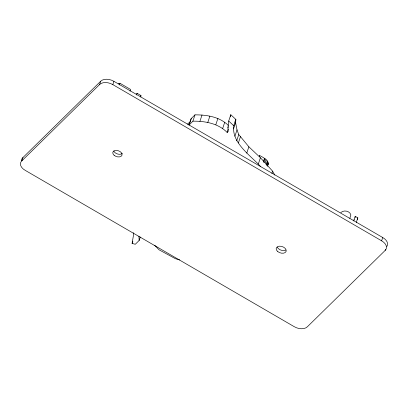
<?xml version="1.0" encoding="UTF-8"?>
<svg xmlns="http://www.w3.org/2000/svg" width="408" height="408" viewBox="0 0 408 408"><rect width="100%" height="100%" fill="white"/><g stroke="black" fill="none" stroke-linecap="round" stroke-linejoin="round"><path stroke-width="0.61" d="M355.128 217.643L355.23 216.337L357.816 217.836L357.382 219.428M260.641 166.581C249.176 153.964 226.348 139.444 235.885 119.478L230.795 114.724L228.709 121.033L227.939 127.842L228.189 131.478L227.174 132.472C218.295 123.394 205.122 121.023 192.902 121.171L189.083 125.001M233.504 128.903L235.589 122.594L235.885 119.478M267.52 166.076C270.428 160.844 263.318 157.508 259.743 155.576L259.259 156.05M230.586 116.581L230.795 114.724M140.755 96.915L140.959 95.559L137.057 93.289L136.517 94.595M140.276 237.048L139.138 240.49L135.293 244.264L132.1 243.428L133.605 234.493L133.304 232.733M385.504 249.344L385.137 250.446L307.397 326.747A9.726 6.212 18.3 0 1 294.183 326.65L25.378 170.447A9.542 6.095 18.3 0 1 21.869 160.823L22.96 157.529L100.7 81.228A9.818 6.273 18.3 0 1 113.914 81.325L382.719 237.522A9.787 6.253 18.3 0 1 386.815 246.488M21.869 160.823L99.608 84.522L100.7 81.228M99.608 84.522A9.818 6.273 18.3 0 1 112.822 84.619L113.914 81.325M119.401 84.997L119.972 83.273L130.58 89.439L130.014 91.163M136.486 95.013L137.057 93.289M140.576 96.706L140.959 95.559M132.1 243.428L132.86 241.133M188.935 124.894L191.225 118.56L194.988 114.862C206.779 114.796 219.606 116.79 228.352 125.394M189.139 124.868L191.225 118.56M192.902 121.171L194.988 114.862M199.92 121.329L202.006 115.02M207.774 122.477L209.86 116.168M215.837 124.68L217.923 118.371M222.62 128.622L224.706 122.313M227.939 127.842L228.317 126.694M227.174 132.472L228.312 129.03M234.926 136.216L237.012 129.907L235.589 122.594M236.666 140.877L238.751 134.569L237.012 129.907M238.374 142.943L240.46 136.634M246.769 153.102L248.855 146.793L238.751 134.569M259.34 156.784L259.743 155.576M258.33 164.036L260.416 157.728L248.855 146.793M263.288 161.951L264.486 158.329M263.803 162.328L265.001 158.707M265.062 162.726L266.062 159.706M266.067 164.465L267.265 160.844M266.592 165.311L267.786 161.69M267.189 165.617L268.189 162.603M267.403 165.918L268.199 163.506M267.48 165.964L268.122 164.266M271.876 173.492L272.636 171.197L260.416 157.728M349.819 218.351L350.86 214.955C349.947 210.911 343.643 209.676 340.843 212.594M353.716 220.922L355.23 216.337M356.301 222.426L357.816 217.836M385.137 250.446A9.787 6.253 18.3 0 0 381.628 240.822L382.719 237.522M187.507 124.124L189.883 122.023M353.445 220.366L354.21 219.81M118.31 83.808L119.972 83.273M179.668 259.921L175.455 258.728L159.023 249.788L154.673 245.264M112.822 84.619L381.628 240.822M228.709 121.033L233.799 125.786M272.636 171.197L274.793 175.083M138.96 236.212L139.138 240.49M21.491 160.538A9.542 6.095 18.3 0 1 22.96 157.529M122.344 153.352A4.804 3.065 18.3 0 1 117.693 154.03A4.804 3.065 18.3 0 1 113.806 150.98M285.784 250.053A5.192 3.315 18.3 0 1 277.272 247.151M114.128 155.285A4.804 3.065 18.3 0 0 121.931 155.341A4.804 3.065 18.3 0 0 116.234 150.394A4.804 3.065 18.3 0 0 114.128 155.285M277.782 251.583A5.192 3.315 18.3 0 0 286.11 251.389A5.192 3.315 18.3 0 0 279.704 246.172A5.192 3.315 18.3 0 0 277.782 251.583"/></g></svg>
